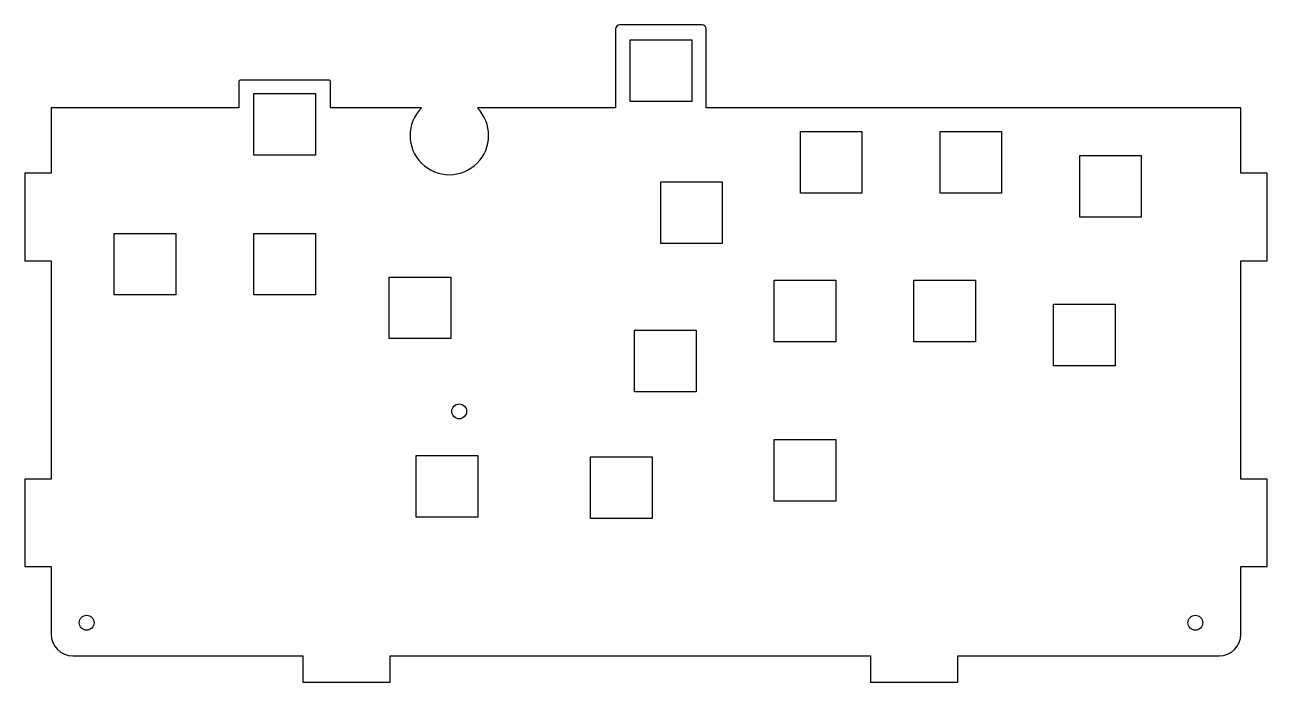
# Model space of a CAD drawing. Header units: millimetres. Extents: x 46 to 331, y -212 to -61.
import ezdxf

# ---------------------------------------------------------------- set-up
doc = ezdxf.new("R2010")
doc.units = ezdxf.units.MM
doc.layers.add('CUT', color=7, linetype='Continuous')

msp = doc.modelspace()

# ---------------------------------------------------------------- linework, layer by layer
at = {"layer": 'CUT'}
for p, q in [((181.600001, -62), (181.600001, -80)), ((201.400001, -61), (182.600001, -61)), ((202.400001, -80), (202.400001, -62)), ((184.950001, -78.55), (184.950001, -64.45)), ((184.950001, -64.45), (199.050001, -64.45)), ((199.050001, -64.45), (199.050001, -78.55)), ((116.000001, -73.700001), (95.600001, -73.700001)), ((95.300001, -74.000001), (95.300001, -80)), ((98.750001, -90.850001), (98.750001, -76.750001)), ((98.750001, -76.750001), (112.850001, -76.750001)), ((112.850001, -76.750001), (112.850001, -90.850001)), ((116.300001, -80), (116.300001, -74.000001)), ((199.050001, -78.55), (184.950001, -78.55)), ((52.28218, -80), (52.28218, -95)), ((95.300001, -80), (52.28218, -80)), ((137.121166, -80), (116.300001, -80)), ((181.600001, -80), (149.943194, -80)), ((324.88218, -80), (202.400001, -80)), ((324.88218, -95), (324.88218, -80)), ((223.95, -99.55), (223.95, -85.45)), ((223.95, -85.45), (238.05, -85.45)), ((238.05, -85.45), (238.05, -99.55)), ((255.95, -99.550001), (255.95, -85.450001)), ((255.95, -85.450001), (270.05, -85.450001)), ((270.05, -85.450001), (270.05, -99.550001)), ((112.850001, -90.850001), (98.750001, -90.850001)), ((287.949999, -105.05), (287.949999, -90.95)), ((287.949999, -90.95), (302.049999, -90.95)), ((302.049999, -90.95), (302.049999, -105.05)), ((46.28218, -95), (46.28218, -115)), ((52.28218, -95), (46.28218, -95)), ((330.88218, -95), (324.88218, -95)), ((330.88218, -115), (330.88218, -95)), ((191.95, -111.05), (191.95, -96.95)), ((191.95, -96.95), (206.05, -96.95)), ((206.05, -96.95), (206.05, -111.05)), ((238.05, -99.55), (223.95, -99.55)), ((270.05, -99.550001), (255.95, -99.550001)), ((302.049999, -105.05), (287.949999, -105.05)), ((66.75, -122.85), (66.75, -108.75)), ((66.75, -108.75), (80.85, -108.75)), ((80.85, -108.75), (80.85, -122.85)), ((98.75, -122.85), (98.75, -108.75)), ((98.75, -108.75), (112.85, -108.75)), ((112.85, -108.75), (112.85, -122.85)), ((206.05, -111.05), (191.95, -111.05)), ((46.28218, -115), (52.28218, -115)), ((52.28218, -115), (52.28218, -165)), ((324.88218, -165), (324.88218, -115)), ((324.88218, -115), (330.88218, -115)), ((129.75, -132.85), (129.75, -118.75)), ((129.75, -118.75), (143.85, -118.75)), ((143.85, -118.75), (143.85, -132.85)), ((217.95, -133.550001), (217.95, -119.450001)), ((217.95, -119.450001), (232.05, -119.450001)), ((232.05, -119.450001), (232.05, -133.550001)), ((249.949999, -133.550001), (249.949999, -119.450001)), ((249.949999, -119.450001), (264.049999, -119.450001)), ((264.049999, -119.450001), (264.049999, -133.550001)), ((80.85, -122.85), (66.75, -122.85)), ((112.85, -122.85), (98.75, -122.85)), ((281.949999, -139.050001), (281.949999, -124.950001)), ((281.949999, -124.950001), (296.049999, -124.950001)), ((296.049999, -124.950001), (296.049999, -139.050001)), ((143.85, -132.85), (129.75, -132.85)), ((185.949999, -145.05), (185.949999, -130.95)), ((185.949999, -130.95), (200.049999, -130.95)), ((200.049999, -130.95), (200.049999, -145.05)), ((232.05, -133.550001), (217.95, -133.550001)), ((264.049999, -133.550001), (249.949999, -133.550001)), ((296.049999, -139.050001), (281.949999, -139.050001)), ((200.049999, -145.05), (185.949999, -145.05)), ((217.949999, -170.050001), (217.949999, -155.950001)), ((217.949999, -155.950001), (232.049999, -155.950001)), ((232.049999, -155.950001), (232.049999, -170.050001)), ((135.941758, -173.71725), (135.941758, -159.61725)), ((135.941758, -159.61725), (150.041758, -159.61725)), ((150.041758, -159.61725), (150.041758, -173.71725)), ((175.88218, -174.050001), (175.88218, -159.950001)), ((175.88218, -159.950001), (189.98218, -159.950001)), ((189.98218, -159.950001), (189.98218, -174.050001)), ((46.28218, -165), (46.28218, -185)), ((52.28218, -165), (46.28218, -165)), ((330.88218, -165), (324.88218, -165)), ((330.88218, -185), (330.88218, -165)), ((232.049999, -170.050001), (217.949999, -170.050001)), ((150.041758, -173.71725), (135.941758, -173.71725)), ((189.98218, -174.050001), (175.88218, -174.050001)), ((46.28218, -185), (52.28218, -185)), ((52.28218, -185), (52.28218, -200.516558)), ((324.88218, -200.516558), (324.88218, -185)), ((324.88218, -185), (330.88218, -185)), ((57.28218, -205.516558), (110, -205.516558)), ((110, -205.516558), (110, -211.516558)), ((130, -211.516558), (130, -205.516558)), ((130, -205.516558), (240, -205.516558)), ((240, -205.516558), (240, -211.516558)), ((260, -211.516558), (260, -205.516558)), ((260, -205.516558), (319.88218, -205.516558)), ((110, -211.516558), (130, -211.516558)), ((240, -211.516558), (260, -211.516558))]:
    msp.add_line(p, q, dxfattribs=at)
for centre in [(145.78218, -149.516558), (60.43218, -197.916558), (314.43218, -197.916558)]:
    msp.add_circle(centre, 1.7, dxfattribs=at)
for centre, radius, start, end in [((182.600001, -62), 1, 90, 180), ((201.400001, -62), 1, 0, 90), ((95.600001, -74.000001), 0.3, 90, 180), ((116.000001, -74.000001), 0.3, 0, 90), ((143.53218, -86.316558), 9, -224.57479663, 44.57479663), ((57.28218, -200.516558), 5, 180, 270), ((319.88218, -200.516558), 5, 270, 360)]:
    msp.add_arc(centre, radius, start, end, dxfattribs=at)

doc.saveas('drawing.dxf')
